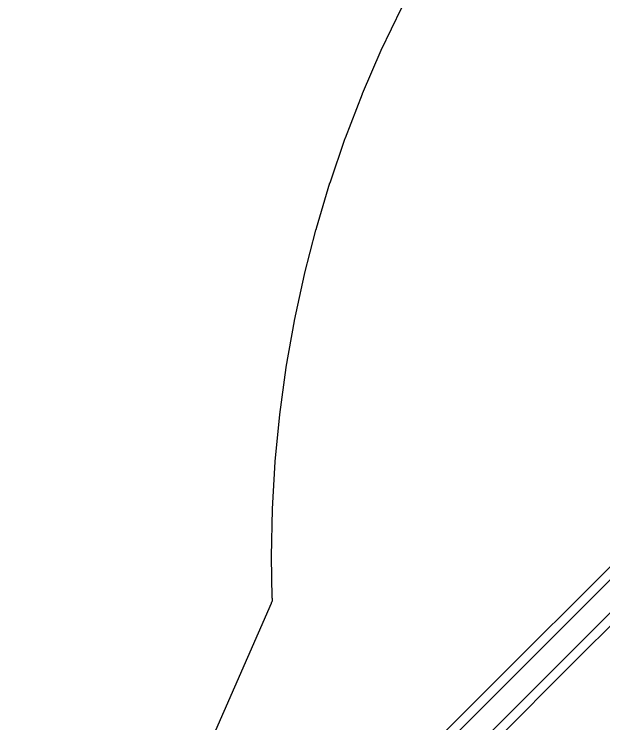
# Model space of a CAD drawing. Extents: x -3.95 to 1.03, y -1.83 to 1.03.
# Drawn here: x -3.752 to -3.254, y -0.147 to 0.452 of the extents above; entities that cross this region are included whole.
import ezdxf

# ---------------------------------------------------------------- set-up
doc = ezdxf.new("R2010")
doc.units = 0
doc.header["$MEASUREMENT"] = 0
doc.layers.add('BLACK', color=7, linetype='CONTINUOUS')

msp = doc.modelspace()

# ---------------------------------------------------------------- linework, layer by layer
at = {"layer": 'BLACK', "linetype": 'CONTINUOUS'}
for p, q in [((-3.44191, 0.42208), (-3.42472, 0.45804)), ((-3.45778, 0.38531), (-3.44199, 0.42191)), ((-3.44199, 0.42191), (-3.44191, 0.42208)), ((-3.47221, 0.34794), (-3.45786, 0.38513)), ((-3.45786, 0.38513), (-3.45778, 0.38531)), ((-3.48518, 0.31005), (-3.47227, 0.34777)), ((-3.47227, 0.34777), (-3.47221, 0.34794)), ((-3.49667, 0.27168), (-3.48524, 0.30987)), ((-3.48524, 0.30987), (-3.48518, 0.31005)), ((-3.50666, 0.2329), (-3.49711, 0.27)), ((-3.49711, 0.27), (-3.49672, 0.2715)), ((-3.49672, 0.2715), (-3.49667, 0.27168)), ((-3.51515, 0.19375), (-3.50671, 0.23271)), ((-3.50671, 0.23271), (-3.50666, 0.2329)), ((-3.52211, 0.15431), (-3.51519, 0.19357)), ((-3.51519, 0.19357), (-3.51515, 0.19375)), ((-3.44288, -0.21896), (-3.06157, 0.16235)), ((-3.06925, 0.16583), (-3.35317, -0.11809)), ((-3.52753, 0.11463), (-3.52214, 0.15413)), ((-3.52214, 0.15413), (-3.52211, 0.15431)), ((-3.05053, 0.14555), (-3.42608, -0.23)), ((-3.53141, 0.07476), (-3.52756, 0.11444)), ((-3.52756, 0.11444), (-3.52753, 0.11463)), ((-3.53375, 0.03478), (-3.53143, 0.07458)), ((-3.53143, 0.07458), (-3.53141, 0.07476)), ((-3.53452, -0.00526), (-3.53376, 0.03459)), ((-3.53376, 0.03459), (-3.53375, 0.03478)), ((-3.27992, -0.095), (-3.17992, 0.005)), ((-3.53452, -0.00545), (-3.53452, -0.00526)), ((-3.53385, -0.04057), (-3.53452, -0.00545)), ((-3.53379, -0.04088), (-3.53385, -0.04057)), ((-3.53381, -0.04221), (-3.53379, -0.04088)), ((-3.7516, -0.5406), (-3.53466, -0.04466)), ((-3.53466, -0.04466), (-3.53449, -0.0444)), ((-3.53449, -0.0444), (-3.534, -0.04316)), ((-3.534, -0.04316), (-3.53393, -0.04298)), ((-3.53393, -0.04298), (-3.53381, -0.0427)), ((-3.53381, -0.0424), (-3.53381, -0.04221)), ((-3.53381, -0.0427), (-3.53381, -0.0424)), ((-3.41676, -0.23184), (-3.27992, -0.095)), ((-3.35317, -0.11809), (-3.44757, -0.21249))]:
    msp.add_line(p, q, dxfattribs=at)

doc.saveas('drawing.dxf')
